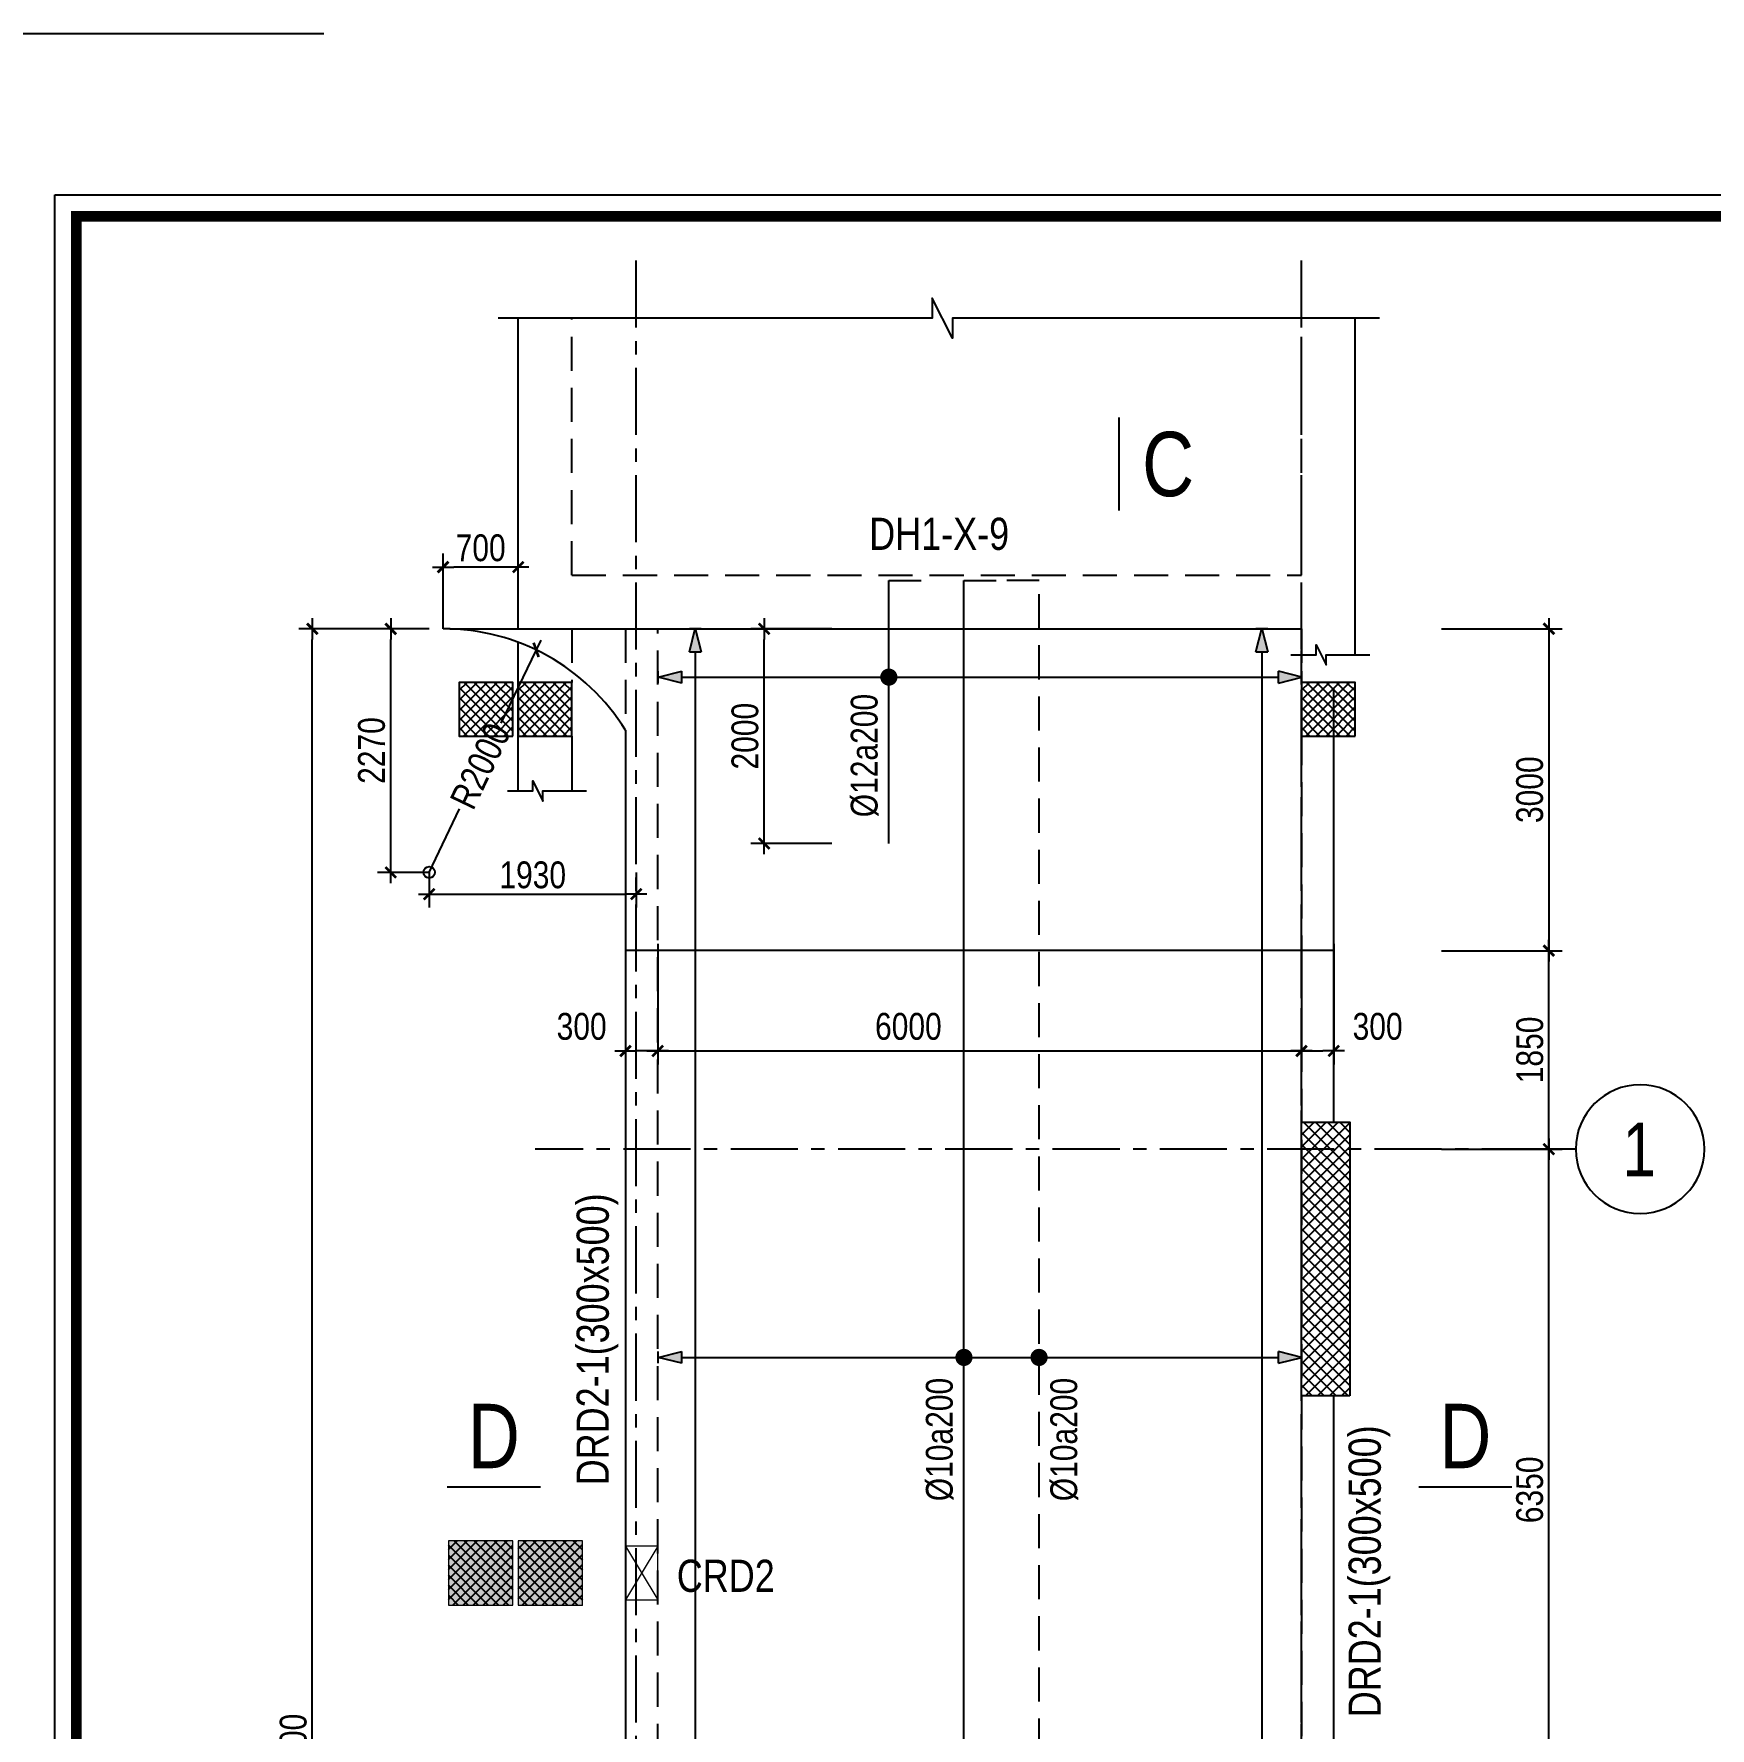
# Model space of a CAD drawing. Header units: millimetres. Extents: x 0 to 168200, y 0 to 59400.
# Drawn here: x 85404 to 101026, y 43611 to 59400 of the extents above; entities that cross this region are included whole.
import ezdxf
from ezdxf.enums import TextEntityAlignment as Align

# ---------------------------------------------------------------- set-up
doc = ezdxf.new("R2010")
doc.units = ezdxf.units.MM
doc.header["$LTSCALE"] = 100
doc.header["$PDSIZE"] = 5
for name, pattern in [('$0$CENTER', [2, 1.25, -0.25, 0.25, -0.25]), ('CENTER', [2, 1.25, -0.25, 0.25, -0.25]), ('HIDDEN', [9.525, 6.35, -3.175])]:
    doc.linetypes.add(name, pattern=pattern)
for name, color, linetype in [('$0$12PM. GRID', 8, '$0$CENTER'), ('01PM. TEXT A', 3, 'Continuous'), ('02PM. TEXT B', 4, 'Continuous'), ('03PM. TEXT C', 1, 'Continuous'), ('04PM. THIN', 7, 'Continuous'), ('05PM. FRAME', 4, 'Continuous'), ('06PM. HIDDEN', 4, 'HIDDEN'), ('07PM. WACO', 6, 'Continuous'), ('08PM. SSS X', 6, 'Continuous'), ('11PM. DIM', 2, 'Continuous'), ('12PM. GRID', 8, 'CENTER'), ('13PM. HATCH', 8, 'Continuous'), ('Dim 50', 1, 'Continuous'), ('mb_cot tang 1-3$0$Concrete Line', 6, 'Continuous'), ('VLD1_L_TANG MONG- TANG TRET$0$07PM. WACO', 6, 'Continuous'), ('VLD1_LUOI TRUC TANGHAM$0$03PM. TEXT C', 1, 'Continuous'), ('VLD1_LUOI TRUC TANGHAM$0$05PM. FRAME', 4, 'Continuous'), ('VLD1_LUOI TRUC TANGHAM$0$11PM. DIM', 2, 'Continuous')]:
    doc.layers.add(name, color=color, linetype=linetype)
for name, color, linetype, lineweight in [('Ap0302_PC', 150, 'Continuous', 9), ('Ap0302_PC @ 1', 150, 'Continuous', 9), ('Ap0302_PC @ 150', 150, 'Continuous', 9), ('COT', 5, 'Continuous', 13)]:
    doc.layers.add(name, color=color, linetype=linetype, lineweight=lineweight)
doc.styles.add('[PMDC2013]STYLE', font='arial.ttf', dxfattribs={"width": 0.8})
doc.styles.add('VLD1_LUOI TRUC TANGHAM$0$[PMDC2013]STYLE', font='arial.ttf', dxfattribs={"width": 0.8})
doc.dimstyles.new('1.100', dxfattribs={"dimtxt": 250, "dimasz": 100, "dimexe": 125, "dimexo": 0, "dimgap": 50, "dimtad": 1, "dimdec": 0, "dimrnd": 5, "dimzin": 0, "dimdsep": 46, "dimtxsty": '[PMDC2013]STYLE', "dimblk": 'TICK', "dimcen": 0, "dimdle": 300, "dimclrd": 2, "dimclre": 2, "dimclrt": 4, "dimadec": 0, "dimazin": 0, "dimtfac": 0.004, "dimtdec": 0, "dimtix": 1, "dimtmove": 2, "dimatfit": 3, "dimldrblk": 'TICK', "dimfxl": 1, "dimtvp": 0.8, "dimtolj": 1, "dimtzin": 0, "dimarcsym": 0})

# ---------------------------------------------------------------- blocks, each defined once
blk = doc.blocks.new('CHG_XX_Khung ten')
blk.add_lwpolyline([(15, 579), (826, 579), (826, 15), (15, 15)], close=True)
at = {"color": 4, "linetype": 'Continuous', "const_width": 1}
blk.add_lwpolyline([(17, 577), (824, 577), (824, 17), (17, 17)], close=True, dxfattribs=at)
at = {"layer": 'Defpoints', "color": 1, "ltscale": 2}
blk.add_lwpolyline([(40.06, 594), (0, 594), (0, 554)], dxfattribs=at)
blk = doc.blocks.new('*U18')
at = {"layer": 'VLD1_LUOI TRUC TANGHAM$0$05PM. FRAME'}
blk.add_circle((-850, 0), 600, dxfattribs=at)
at = {"layer": 'VLD1_LUOI TRUC TANGHAM$0$11PM. DIM', "color": 2, "linetype": 'ByBlock'}
blk.add_line((-250, 0), (0, 0), dxfattribs=at)
at = {"layer": 'VLD1_LUOI TRUC TANGHAM$0$03PM. TEXT C', "style": 'VLD1_LUOI TRUC TANGHAM$0$[PMDC2013]STYLE', "width": 0.8}
for tag, height, p in [('Y', 500, (-841, -253)), ('2', 500, (-552, -253)), ('1', 250, (-872, -253))]:
    blk.add_attdef(tag, text='', height=height, dxfattribs=at).set_placement(p, align=Align.CENTER)
blk = doc.blocks.new('TICK')
at = {"color": 0, "linetype": 'ByBlock'}
blk.add_line((1, 0), (-1, 0), dxfattribs=at)
at = {"color": 7, "linetype": 'ByBlock', "const_width": 0.25}
blk.add_lwpolyline([(-0.5, -0.5), (0.5, 0.5)], dxfattribs=at)
blk = doc.blocks.new('*D620')
at = {"layer": '11PM. DIM', "color": 2, "lineweight": -2, "transparency": 16777216}
for p, q in [((98523, 49006), (99648, 49006)), ((99523, 42756), (99523, 48906)), ((98523, 42656), (99648, 42656))]:
    blk.add_line(p, q, dxfattribs=at)
at = {"layer": 'Defpoints', "color": 0, "transparency": 16777216}
for p in [(98523, 49006), (99523, 49006), (98523, 42656)]:
    blk.add_point(p, dxfattribs=at)
at = {"layer": '11PM. DIM', "color": 2, "lineweight": -2, "transparency": 16777216, "xscale": 100, "yscale": 100, "zscale": 100}
for p, rotation in [((99523, 49006), 90), ((99523, 42656), 270)]:
    blk.add_blockref('TICK', p, dxfattribs=dict(at, rotation=rotation))
at = {"layer": '11PM. DIM', "color": 4, "transparency": 16777216, "insert": (99345, 45831), "char_height": 250, "attachment_point": 5, "rotation": 90, "style": '[PMDC2013]STYLE'}
blk.add_mtext('\\A1;6350', dxfattribs=at)
blk = doc.blocks.new('*D623')
at = {"layer": '11PM. DIM', "color": 2, "lineweight": -2, "transparency": 16777216}
for p, q in [((98523, 53856), (99648, 53856)), ((99523, 53756), (99523, 50956)), ((98523, 50856), (99648, 50856))]:
    blk.add_line(p, q, dxfattribs=at)
at = {"layer": 'Defpoints', "color": 0, "transparency": 16777216}
for p in [(98523, 53856), (98523, 50856), (99523, 50856)]:
    blk.add_point(p, dxfattribs=at)
at = {"layer": '11PM. DIM', "color": 2, "lineweight": -2, "transparency": 16777216, "xscale": 100, "yscale": 100, "zscale": 100}
for p, rotation in [((99523, 53856), 90), ((99523, 50856), 270)]:
    blk.add_blockref('TICK', p, dxfattribs=dict(at, rotation=rotation))
at = {"layer": '11PM. DIM', "color": 4, "transparency": 16777216, "insert": (99345, 52356), "char_height": 250, "attachment_point": 5, "rotation": 90, "style": '[PMDC2013]STYLE'}
blk.add_mtext('\\A1;3000', dxfattribs=at)
blk = doc.blocks.new('*D624')
at = {"layer": '11PM. DIM', "color": 2, "lineweight": -2, "transparency": 16777216}
for p, q in [((91218, 50921), (91218, 49796)), ((97218, 50921), (97218, 49796)), ((91318, 49921), (97118, 49921))]:
    blk.add_line(p, q, dxfattribs=at)
at = {"layer": 'Defpoints', "color": 0, "transparency": 16777216}
for p in [(91218, 50921), (97218, 50921), (97218, 49921)]:
    blk.add_point(p, dxfattribs=at)
at = {"layer": '11PM. DIM', "color": 2, "lineweight": -2, "transparency": 16777216, "xscale": 100, "yscale": 100, "zscale": 100, "rotation": 180}
blk.add_blockref('TICK', (91218, 49921), dxfattribs=at)
at = {"layer": '11PM. DIM', "color": 2, "lineweight": -2, "transparency": 16777216, "xscale": 100, "yscale": 100, "zscale": 100}
blk.add_blockref('TICK', (97218, 49921), dxfattribs=at)
at = {"layer": '11PM. DIM', "color": 4, "transparency": 16777216, "insert": (93554, 50149), "char_height": 250, "attachment_point": 5, "style": '[PMDC2013]STYLE'}
blk.add_mtext('\\A1;6000', dxfattribs=at)
blk = doc.blocks.new('*D625')
at = {"layer": '11PM. DIM', "color": 2, "lineweight": -2, "transparency": 16777216}
for p, q in [((90918, 50921), (90918, 49796)), ((91218, 50921), (91218, 49796)), ((91118, 49921), (91018, 49921))]:
    blk.add_line(p, q, dxfattribs=at)
at = {"layer": 'Defpoints', "color": 0, "transparency": 16777216}
for p in [(90918, 50921), (91218, 50921), (90918, 49921)]:
    blk.add_point(p, dxfattribs=at)
at = {"layer": '11PM. DIM', "color": 2, "lineweight": -2, "transparency": 16777216, "xscale": 100, "yscale": 100, "zscale": 100, "rotation": 180}
blk.add_blockref('TICK', (90918, 49921), dxfattribs=at)
at = {"layer": '11PM. DIM', "color": 2, "lineweight": -2, "transparency": 16777216, "xscale": 100, "yscale": 100, "zscale": 100}
blk.add_blockref('TICK', (91218, 49921), dxfattribs=at)
at = {"layer": '11PM. DIM', "color": 4, "transparency": 16777216, "insert": (90509, 50149), "char_height": 250, "attachment_point": 5, "style": '[PMDC2013]STYLE'}
blk.add_mtext('\\A1;300', dxfattribs=at)
blk = doc.blocks.new('*D626')
at = {"layer": '11PM. DIM', "color": 2, "lineweight": -2, "transparency": 16777216}
for p, q in [((97218, 50921), (97218, 49796)), ((97518, 50921), (97518, 49796)), ((97318, 49921), (97418, 49921))]:
    blk.add_line(p, q, dxfattribs=at)
at = {"layer": 'Defpoints', "color": 0, "transparency": 16777216}
for p in [(97218, 50921), (97518, 50921), (97518, 49921)]:
    blk.add_point(p, dxfattribs=at)
at = {"layer": '11PM. DIM', "color": 2, "lineweight": -2, "transparency": 16777216, "xscale": 100, "yscale": 100, "zscale": 100, "rotation": 180}
blk.add_blockref('TICK', (97218, 49921), dxfattribs=at)
at = {"layer": '11PM. DIM', "color": 2, "lineweight": -2, "transparency": 16777216, "xscale": 100, "yscale": 100, "zscale": 100}
blk.add_blockref('TICK', (97518, 49921), dxfattribs=at)
at = {"layer": '11PM. DIM', "color": 4, "transparency": 16777216, "insert": (97927, 50149), "char_height": 250, "attachment_point": 5, "style": '[PMDC2013]STYLE'}
blk.add_mtext('\\A1;300', dxfattribs=at)
blk = doc.blocks.new('DCN')
at = {"color": 1, "linetype": 'ByBlock'}
blk.add_line((0, 362), (0, -362), dxfattribs=at)
at = {"color": 0, "linetype": 'ByBlock', "style": '[PMDC2013]STYLE', "width": 0.8}
blk.add_attdef('A', (204, -250), '', height=500, dxfattribs=at)
blk = doc.blocks.new('*D641')
at = {"layer": '11PM. DIM', "color": 2, "lineweight": -2, "transparency": 16777216}
for p, q in [((88999, 53855), (87874, 53855)), ((87999, 32956), (87999, 53755)), ((88999, 32856), (87874, 32856))]:
    blk.add_line(p, q, dxfattribs=at)
at = {"layer": 'Defpoints', "color": 0, "transparency": 16777216}
for p in [(87999, 53855), (88999, 53855), (88999, 32856)]:
    blk.add_point(p, dxfattribs=at)
at = {"layer": '11PM. DIM', "color": 2, "lineweight": -2, "transparency": 16777216, "xscale": 100, "yscale": 100, "zscale": 100}
for p, rotation in [((87999, 53855), 90), ((87999, 32856), 270)]:
    blk.add_blockref('TICK', p, dxfattribs=dict(at, rotation=rotation))
at = {"layer": '11PM. DIM', "color": 4, "transparency": 16777216, "insert": (87822, 43356), "char_height": 250, "attachment_point": 5, "rotation": 90, "style": '[PMDC2013]STYLE'}
blk.add_mtext('\\A1;21000', dxfattribs=at)
blk = doc.blocks.new('*U553')
at = {"layer": '12PM. GRID', "linetype": 'Continuous'}
h = blk.add_hatch(color=256, dxfattribs=at)
h.dxf.hatch_style = 1
h.paths.add_polyline_path([(-55, 12090), (55, 12090), (0, 12310)])
h = blk.add_hatch(color=256, dxfattribs=at)
h.dxf.hatch_style = 1
h.paths.add_polyline_path([(0, -8690), (55, -8470), (-55, -8470)])
at = {"layer": '08PM. SSS X', "linetype": 'ByBlock', "ltscale": 0.5}
blk.add_line((-5880, 0), (620, 0), dxfattribs=at)
at = {"layer": '08PM. SSS X', "linetype": 'ByBlock'}
for p, q in [((-5880, 0), (-5880, -300)), ((620, 0), (620, -300))]:
    blk.add_line(p, q, dxfattribs=at)
at = {"layer": '12PM. GRID', "linetype": 'Continuous'}
for p, q in [((-55, 12310), (55, 12310)), ((-55, 12090), (0, 12310)), ((0, 12310), (55, 12090)), ((-55, 12090), (55, 12090)), ((0, 12090), (0, -8470)), ((-55, -8470), (55, -8470)), ((-55, -8470), (0, -8690)), ((0, -8690), (55, -8470)), ((-55, -8690), (55, -8690))]:
    blk.add_line(p, q, dxfattribs=at)
at = {"layer": '12PM. GRID', "linetype": 'Continuous', "const_width": 80, "flags": 128}
blk.add_lwpolyline([(-40, 0, 1), (40, 0, 1)], format="xyb", close=True, dxfattribs=at)
at = {"layer": '02PM. TEXT B', "linetype": 'ByBlock', "style": '[PMDC2013]STYLE', "width": 0.8, "flags": 8}
blk.add_attdef('1', text='', height=250, dxfattribs=at).set_placement((-1765, 230), align=Align.MIDDLE_LEFT)
at = {"layer": 'Defpoints', "color": 9, "linetype": 'ByBlock', "style": '[PMDC2013]STYLE', "width": 0.8, "flags": 9}
for tag, p in [('2', (-7380, 1710)), ('3', (-7380, 1305)), ('4', (-7380, 900)), ('5', (-7380, 510))]:
    blk.add_attdef(tag, text='', height=250, dxfattribs=at).set_placement(p, align=Align.MIDDLE_CENTER)
blk = doc.blocks.new('*U563')
at = {"layer": '12PM. GRID', "linetype": 'Continuous'}
h = blk.add_hatch(color=256, dxfattribs=at)
h.dxf.hatch_style = 1
h.paths.add_polyline_path([(-55, 12790), (55, 12790), (0, 13010)])
h = blk.add_hatch(color=256, dxfattribs=at)
h.dxf.hatch_style = 1
h.paths.add_polyline_path([(0, -7990), (55, -7770), (-55, -7770)])
at = {"layer": '08PM. SSS X', "linetype": 'ByBlock'}
for p, q in [((-5880, 0), (-5880, 300)), ((620, 0), (620, 300))]:
    blk.add_line(p, q, dxfattribs=at)
at = {"layer": '08PM. SSS X', "linetype": 'ByBlock', "ltscale": 0.5}
blk.add_line((-5880, 0), (620, 0), dxfattribs=at)
at = {"layer": '12PM. GRID', "linetype": 'Continuous'}
for p, q in [((-55, 13010), (55, 13010)), ((-55, 12790), (0, 13010)), ((0, 13010), (55, 12790)), ((-55, 12790), (55, 12790)), ((0, 12790), (0, -7770)), ((-55, -7770), (55, -7770)), ((-55, -7770), (0, -7990)), ((0, -7990), (55, -7770)), ((-55, -7990), (55, -7990))]:
    blk.add_line(p, q, dxfattribs=at)
at = {"layer": '12PM. GRID', "linetype": 'Continuous', "const_width": 80, "flags": 128}
blk.add_lwpolyline([(-40, 0, -1), (40, 0, -1)], format="xyb", close=True, dxfattribs=at)
at = {"layer": '02PM. TEXT B', "linetype": 'ByBlock', "style": '[PMDC2013]STYLE', "width": 0.8, "flags": 8}
blk.add_attdef('1', text='', height=250, dxfattribs=at).set_placement((-1765, -230), align=Align.MIDDLE_LEFT)
at = {"layer": 'Defpoints', "color": 9, "linetype": 'ByBlock', "style": '[PMDC2013]STYLE', "width": 0.8, "flags": 9}
for tag, p in [('2', (-7380, 1710)), ('3', (-7380, 1305)), ('4', (-7380, 900)), ('5', (-7380, 510))]:
    blk.add_attdef(tag, text='', height=250, dxfattribs=at).set_placement(p, align=Align.MIDDLE_CENTER)
blk = doc.blocks.new('*U562')
at = {"layer": '12PM. GRID', "linetype": 'Continuous'}
h = blk.add_hatch(color=256, dxfattribs=at)
h.dxf.hatch_style = 1
h.paths.add_polyline_path([(-55, 2630), (55, 2630), (0, 2850)])
h = blk.add_hatch(color=256, dxfattribs=at)
h.dxf.hatch_style = 1
h.paths.add_polyline_path([(0, -3150), (55, -2930), (-55, -2930)])
at = {"layer": '08PM. SSS X', "linetype": 'ByBlock', "ltscale": 0.5}
blk.add_line((-14160, 0), (7240, 0), dxfattribs=at)
at = {"layer": '08PM. SSS X', "linetype": 'ByBlock'}
for p, q in [((-14160, 0), (-14160, -300)), ((7240, 0), (7240, -300))]:
    blk.add_line(p, q, dxfattribs=at)
at = {"layer": '12PM. GRID', "linetype": 'Continuous'}
for p, q in [((-55, 2850), (55, 2850)), ((-55, 2630), (0, 2850)), ((0, 2850), (55, 2630)), ((-55, 2630), (55, 2630)), ((0, 2630), (0, -2930)), ((-55, -2930), (55, -2930)), ((-55, -2930), (0, -3150)), ((0, -3150), (55, -2930)), ((-55, -3150), (55, -3150))]:
    blk.add_line(p, q, dxfattribs=at)
at = {"layer": '12PM. GRID', "linetype": 'Continuous', "const_width": 80, "flags": 128}
blk.add_lwpolyline([(-40, 0, 1), (40, 0, 1)], format="xyb", close=True, dxfattribs=at)
at = {"layer": '02PM. TEXT B', "linetype": 'ByBlock', "style": '[PMDC2013]STYLE', "width": 0.8, "flags": 8}
blk.add_attdef('1', text='', height=250, dxfattribs=at).set_placement((-1340, 230), align=Align.MIDDLE_LEFT)
at = {"layer": 'Defpoints', "color": 9, "linetype": 'ByBlock', "style": '[PMDC2013]STYLE', "width": 0.8, "flags": 9}
for tag, p in [('2', (-4160, 60)), ('3', (-4160, -345)), ('4', (-4160, -750)), ('5', (-4160, -1140))]:
    blk.add_attdef(tag, text='', height=250, dxfattribs=at).set_placement(p, align=Align.MIDDLE_CENTER)
blk = doc.blocks.new('*U561')
at = {"layer": '12PM. GRID', "linetype": 'Continuous'}
h = blk.add_hatch(color=256, dxfattribs=at)
h.dxf.hatch_style = 1
h.paths.add_polyline_path([(-55, 3330), (55, 3330), (0, 3550)])
h = blk.add_hatch(color=256, dxfattribs=at)
h.dxf.hatch_style = 1
h.paths.add_polyline_path([(0, -2450), (55, -2230), (-55, -2230)])
at = {"layer": '08PM. SSS X', "linetype": 'ByBlock'}
for p, q in [((-14160, 0), (-14160, 300)), ((7240, 0), (7240, 300))]:
    blk.add_line(p, q, dxfattribs=at)
at = {"layer": '08PM. SSS X', "linetype": 'ByBlock', "ltscale": 0.5}
blk.add_line((-14160, 0), (7240, 0), dxfattribs=at)
at = {"layer": '12PM. GRID', "linetype": 'Continuous'}
for p, q in [((-55, 3550), (55, 3550)), ((-55, 3330), (0, 3550)), ((0, 3550), (55, 3330)), ((-55, 3330), (55, 3330)), ((0, 3330), (0, -2230)), ((-55, -2230), (55, -2230)), ((-55, -2230), (0, -2450)), ((0, -2450), (55, -2230)), ((-55, -2450), (55, -2450))]:
    blk.add_line(p, q, dxfattribs=at)
at = {"layer": '12PM. GRID', "linetype": 'Continuous', "const_width": 80, "flags": 128}
blk.add_lwpolyline([(-40, 0, -1), (40, 0, -1)], format="xyb", close=True, dxfattribs=at)
at = {"layer": '02PM. TEXT B', "linetype": 'ByBlock', "style": '[PMDC2013]STYLE', "width": 0.8, "flags": 8}
blk.add_attdef('1', text='', height=250, dxfattribs=at).set_placement((-1340, -230), align=Align.MIDDLE_LEFT)
at = {"layer": 'Defpoints', "color": 9, "linetype": 'ByBlock', "style": '[PMDC2013]STYLE', "width": 0.8, "flags": 9}
for tag, p in [('2', (-4160, 60)), ('3', (-4160, -345)), ('4', (-4160, -750)), ('5', (-4160, -1140))]:
    blk.add_attdef(tag, text='', height=250, dxfattribs=at).set_placement(p, align=Align.MIDDLE_CENTER)
blk = doc.blocks.new('*U558')
at = {"layer": '12PM. GRID', "linetype": 'Continuous'}
h = blk.add_hatch(color=256, dxfattribs=at)
h.dxf.hatch_style = 1
h.paths.add_polyline_path([(-55, 11390), (55, 11390), (0, 11610)])
h = blk.add_hatch(color=256, dxfattribs=at)
h.dxf.hatch_style = 1
h.paths.add_polyline_path([(0, -9390), (55, -9170), (-55, -9170)])
at = {"layer": '08PM. SSS X', "linetype": 'ByBlock', "ltscale": 0.5}
blk.add_line((-1430, 0), (620, 0), dxfattribs=at)
at = {"layer": '08PM. SSS X', "linetype": 'ByBlock'}
for p, q in [((-1430, 0), (-1430, 0)), ((620, 0), (620, -300))]:
    blk.add_line(p, q, dxfattribs=at)
at = {"layer": '12PM. GRID', "linetype": 'Continuous'}
for p, q in [((-55, 11610), (55, 11610)), ((-55, 11390), (0, 11610)), ((0, 11610), (55, 11390)), ((-55, 11390), (55, 11390)), ((0, 11390), (0, -9170)), ((-55, -9170), (55, -9170)), ((-55, -9170), (0, -9390)), ((0, -9390), (55, -9170)), ((-55, -9390), (55, -9390))]:
    blk.add_line(p, q, dxfattribs=at)
at = {"layer": '12PM. GRID', "linetype": 'Continuous', "const_width": 80, "flags": 128}
blk.add_lwpolyline([(-40, 0, 1), (40, 0, 1)], format="xyb", close=True, dxfattribs=at)
at = {"layer": '02PM. TEXT B', "linetype": 'ByBlock', "style": '[PMDC2013]STYLE', "width": 0.8, "flags": 8}
blk.add_attdef('1', text='', height=250, dxfattribs=at).set_placement((-1340, 230), align=Align.MIDDLE_LEFT)
at = {"layer": 'Defpoints', "color": 9, "linetype": 'ByBlock', "style": '[PMDC2013]STYLE', "width": 0.8, "flags": 9}
for tag, p in [('2', (-6080, -1820)), ('3', (-6080, -2225)), ('4', (-6080, -2630)), ('5', (-6080, -3020))]:
    blk.add_attdef(tag, text='', height=250, dxfattribs=at).set_placement(p, align=Align.MIDDLE_CENTER)
blk = doc.blocks.new('*U556')
at = {"layer": '12PM. GRID', "linetype": 'Continuous'}
h = blk.add_hatch(color=256, dxfattribs=at)
h.dxf.hatch_style = 1
h.paths.add_polyline_path([(-55, 11390), (55, 11390), (0, 11610)])
h = blk.add_hatch(color=256, dxfattribs=at)
h.dxf.hatch_style = 1
h.paths.add_polyline_path([(0, -9390), (55, -9170), (-55, -9170)])
at = {"layer": '08PM. SSS X', "linetype": 'ByBlock', "ltscale": 0.5}
blk.add_line((-600, 0), (1450, 0), dxfattribs=at)
at = {"layer": '08PM. SSS X', "linetype": 'ByBlock'}
for p, q in [((-600, 0), (-600, -300)), ((1450, 0), (1450, 0))]:
    blk.add_line(p, q, dxfattribs=at)
at = {"layer": '12PM. GRID', "linetype": 'Continuous'}
for p, q in [((-55, 11610), (55, 11610)), ((-55, 11390), (0, 11610)), ((0, 11610), (55, 11390)), ((-55, 11390), (55, 11390)), ((0, 11390), (0, -9170)), ((-55, -9170), (55, -9170)), ((-55, -9170), (0, -9390)), ((0, -9390), (55, -9170)), ((-55, -9390), (55, -9390))]:
    blk.add_line(p, q, dxfattribs=at)
at = {"layer": '12PM. GRID', "linetype": 'Continuous', "const_width": 80, "flags": 128}
blk.add_lwpolyline([(-40, 0, 1), (40, 0, 1)], format="xyb", close=True, dxfattribs=at)
at = {"layer": '02PM. TEXT B', "linetype": 'ByBlock', "style": '[PMDC2013]STYLE', "width": 0.8, "flags": 8}
blk.add_attdef('1', text='', height=250, dxfattribs=at).set_placement((157, 230), align=Align.MIDDLE_LEFT)
at = {"layer": 'Defpoints', "color": 9, "linetype": 'ByBlock', "style": '[PMDC2013]STYLE', "width": 0.8, "flags": 9}
for tag, p in [('2', (-5250, -1820)), ('3', (-5250, -2225)), ('4', (-5250, -2630)), ('5', (-5250, -3020))]:
    blk.add_attdef(tag, text='', height=250, dxfattribs=at).set_placement(p, align=Align.MIDDLE_CENTER)
blk = doc.blocks.new('*D566')
at = {"layer": '11PM. DIM', "color": 2, "lineweight": -2, "transparency": 16777216}
for p, q in [((92842, 53855), (92085, 53855)), ((92210, 51955), (92210, 53755)), ((92842, 51855), (92085, 51855))]:
    blk.add_line(p, q, dxfattribs=at)
at = {"layer": 'Defpoints', "color": 0, "transparency": 16777216}
for p in [(92210, 53855), (92842, 53855), (92842, 51855)]:
    blk.add_point(p, dxfattribs=at)
at = {"layer": '11PM. DIM', "color": 2, "lineweight": -2, "transparency": 16777216, "xscale": 100, "yscale": 100, "zscale": 100}
for p, rotation in [((92210, 53855), 90), ((92210, 51855), 270)]:
    blk.add_blockref('TICK', p, dxfattribs=dict(at, rotation=rotation))
at = {"layer": '11PM. DIM', "color": 4, "transparency": 16777216, "insert": (92032, 52855), "char_height": 250, "attachment_point": 5, "rotation": 90, "style": '[PMDC2013]STYLE'}
blk.add_mtext('\\A1;2000', dxfattribs=at)
blk = doc.blocks.new('*U555')
at = {"layer": '12PM. GRID', "linetype": 'Continuous'}
h = blk.add_hatch(color=256, dxfattribs=at)
h.dxf.hatch_style = 1
h.paths.add_polyline_path([(-55, 1930), (55, 1930), (0, 2150)])
h = blk.add_hatch(color=256, dxfattribs=at)
h.dxf.hatch_style = 1
h.paths.add_polyline_path([(0, -3850), (55, -3630), (-55, -3630)])
at = {"layer": '08PM. SSS X', "linetype": 'ByBlock', "ltscale": 0.5}
blk.add_line((-1550, 0), (900, 0), dxfattribs=at)
at = {"layer": '08PM. SSS X', "linetype": 'ByBlock'}
for p, q in [((-1550, 0), (-1550, 0)), ((900, 0), (900, -300))]:
    blk.add_line(p, q, dxfattribs=at)
at = {"layer": '12PM. GRID', "linetype": 'Continuous'}
for p, q in [((-55, 2150), (55, 2150)), ((-55, 1930), (0, 2150)), ((0, 2150), (55, 1930)), ((-55, 1930), (55, 1930)), ((0, 1930), (0, -3630)), ((-55, -3630), (55, -3630)), ((-55, -3630), (0, -3850)), ((0, -3850), (55, -3630)), ((-55, -3850), (55, -3850))]:
    blk.add_line(p, q, dxfattribs=at)
at = {"layer": '12PM. GRID', "linetype": 'Continuous', "const_width": 80, "flags": 128}
blk.add_lwpolyline([(-40, 0, 1), (40, 0, 1)], format="xyb", close=True, dxfattribs=at)
at = {"layer": '02PM. TEXT B', "linetype": 'ByBlock', "style": '[PMDC2013]STYLE', "width": 0.8, "flags": 8}
blk.add_attdef('1', text='', height=250, dxfattribs=at).set_placement((-1306, 230), align=Align.MIDDLE_LEFT)
at = {"layer": 'Defpoints', "color": 9, "linetype": 'ByBlock', "style": '[PMDC2013]STYLE', "width": 0.8, "flags": 9}
for tag, p in [('2', (-4400, -1000)), ('3', (-4400, -1405)), ('4', (-4400, -1810)), ('5', (-4400, -2200))]:
    blk.add_attdef(tag, text='', height=250, dxfattribs=at).set_placement(p, align=Align.MIDDLE_CENTER)
blk = doc.blocks.new('*D576')
at = {"layer": '11PM. DIM', "color": 2, "lineweight": -2, "transparency": 16777216}
for p, q in [((98523, 50856), (99648, 50856)), ((99523, 49106), (99523, 50756)), ((98523, 49006), (99648, 49006))]:
    blk.add_line(p, q, dxfattribs=at)
at = {"layer": 'Defpoints', "color": 0, "transparency": 16777216}
for p in [(98523, 50856), (99523, 50856), (98523, 49006)]:
    blk.add_point(p, dxfattribs=at)
at = {"layer": '11PM. DIM', "color": 2, "lineweight": -2, "transparency": 16777216, "xscale": 100, "yscale": 100, "zscale": 100}
for p, rotation in [((99523, 50856), 90), ((99523, 49006), 270)]:
    blk.add_blockref('TICK', p, dxfattribs=dict(at, rotation=rotation))
at = {"layer": '11PM. DIM', "color": 4, "transparency": 16777216, "insert": (99346, 49931), "char_height": 250, "attachment_point": 5, "rotation": 90, "style": '[PMDC2013]STYLE'}
blk.add_mtext('\\A1;1850', dxfattribs=at)
blk = doc.blocks.new('*D582')
at = {"layer": 'Defpoints', "color": 0, "transparency": 16777216}
for p in [(90085, 53659), (89218, 51856)]:
    blk.add_point(p, dxfattribs=at)
at = {"layer": 'Dim 50', "color": 2, "lineweight": -2, "transparency": 16777216}
for p, q in [((90042, 53569), (89757, 52977)), ((89088, 51586), (89372, 52177))]:
    blk.add_line(p, q, dxfattribs=at)
at = {"layer": 'Dim 50', "color": 2, "lineweight": -2, "transparency": 16777216, "xscale": 100, "yscale": 100, "zscale": 100, "rotation": 64.3070304261569}
blk.add_blockref('TICK', (90085, 53659), dxfattribs=at)
at = {"layer": 'Dim 50', "color": 4, "transparency": 16777216, "insert": (89565, 52577), "char_height": 250, "attachment_point": 5, "rotation": 64.307, "style": '[PMDC2013]STYLE'}
blk.add_mtext('\\A1;R2000', dxfattribs=at)
blk = doc.blocks.new('*D583')
at = {"layer": 'Defpoints', "color": 0, "transparency": 16777216}
for p in [(88730, 53855), (89088, 53855), (89088, 51586)]:
    blk.add_point(p, dxfattribs=at)
at = {"layer": 'Dim 50', "color": 2, "lineweight": -2, "transparency": 16777216}
for p, q in [((89088, 53855), (88605, 53855)), ((88730, 51686), (88730, 53755)), ((89088, 51586), (88605, 51586))]:
    blk.add_line(p, q, dxfattribs=at)
at = {"layer": 'Dim 50', "color": 2, "lineweight": -2, "transparency": 16777216, "xscale": 100, "yscale": 100, "zscale": 100}
for p, rotation in [((88730, 53855), 90), ((88730, 51586), 270)]:
    blk.add_blockref('TICK', p, dxfattribs=dict(at, rotation=rotation))
at = {"layer": 'Dim 50', "color": 4, "transparency": 16777216, "insert": (88552, 52721), "char_height": 250, "attachment_point": 5, "rotation": 90, "style": '[PMDC2013]STYLE'}
blk.add_mtext('\\A1;2270', dxfattribs=at)
blk = doc.blocks.new('*D584')
at = {"layer": 'Defpoints', "color": 0, "transparency": 16777216}
for p in [(89088, 51586), (91018, 51586), (91018, 51383)]:
    blk.add_point(p, dxfattribs=at)
at = {"layer": 'Dim 50', "color": 2, "lineweight": -2, "transparency": 16777216}
for p, q in [((89088, 51586), (89088, 51258)), ((91018, 51586), (91018, 51258)), ((89188, 51383), (90918, 51383))]:
    blk.add_line(p, q, dxfattribs=at)
at = {"layer": 'Dim 50', "color": 2, "lineweight": -2, "transparency": 16777216, "xscale": 100, "yscale": 100, "zscale": 100, "rotation": 180}
blk.add_blockref('TICK', (89088, 51383), dxfattribs=at)
at = {"layer": 'Dim 50', "color": 2, "lineweight": -2, "transparency": 16777216, "xscale": 100, "yscale": 100, "zscale": 100}
blk.add_blockref('TICK', (91018, 51383), dxfattribs=at)
at = {"layer": 'Dim 50', "color": 4, "transparency": 16777216, "insert": (90053, 51561), "char_height": 250, "attachment_point": 5, "style": '[PMDC2013]STYLE'}
blk.add_mtext('\\A1;1930', dxfattribs=at)
blk = doc.blocks.new('*D585')
at = {"layer": 'Defpoints', "color": 0, "transparency": 16777216}
for p in [(89218, 54431), (89218, 53856), (89918, 53855)]:
    blk.add_point(p, dxfattribs=at)
at = {"layer": 'Dim 50', "color": 2, "lineweight": -2, "transparency": 16777216}
for p, q in [((89218, 53856), (89218, 54556)), ((89918, 53855), (89918, 54556)), ((89818, 54431), (89318, 54431))]:
    blk.add_line(p, q, dxfattribs=at)
at = {"layer": 'Dim 50', "color": 2, "lineweight": -2, "transparency": 16777216, "xscale": 100, "yscale": 100, "zscale": 100, "rotation": 180}
blk.add_blockref('TICK', (89218, 54431), dxfattribs=at)
at = {"layer": 'Dim 50', "color": 2, "lineweight": -2, "transparency": 16777216, "xscale": 100, "yscale": 100, "zscale": 100}
blk.add_blockref('TICK', (89918, 54431), dxfattribs=at)
at = {"layer": 'Dim 50', "color": 4, "transparency": 16777216, "insert": (89568, 54609), "char_height": 250, "attachment_point": 5, "style": '[PMDC2013]STYLE'}
blk.add_mtext('\\A1;700', dxfattribs=at)
blk = doc.blocks.new('*U653')
at = {"layer": 'Ap0302_PC @ 1'}
h = blk.add_hatch(color=50, dxfattribs=at)
h.dxf.hatch_style = 1
h.paths.add_polyline_path([(-300, -300), (-300, 300), (300, 300), (300, -300)])
at = {"layer": 'Ap0302_PC @ 150'}
h = blk.add_hatch(color=50, dxfattribs=at)
h.dxf.hatch_style = 1
h.paths.add_polyline_path([(-300, -300), (-300, 300), (300, 300), (300, -300)])
blk = doc.blocks.new('HoBoi_C600x600')
at = {"layer": 'Ap0302_PC'}
blk.add_lwpolyline([(300, -300), (300, 300), (-300, 300), (-300, -300)], close=True, dxfattribs=at)
blk.add_blockref('*U653', (0, 0), dxfattribs=at)

msp = doc.modelspace()

# ---------------------------------------------------------------- block references
at = {"layer": '04PM. THIN', "xscale": 100, "yscale": 100, "zscale": 100}
msp.add_blockref('CHG_XX_Khung ten', (84100, 0), dxfattribs=at)

# ---------------------------------------------------------------- next in the draw order: hatches: boundary and pattern name
at = {"layer": '13PM. HATCH'}
h = msp.add_hatch(dxfattribs=at)
h.set_pattern_fill('ANSI37', color=256, scale=20.833333, angle=270, style=0)
h.set_pattern_definition([(315, (-320483.467, -185943.82), (46.772167, 46.772167), []), (45, (-320483.467, -185943.82), (-46.772167, 46.772167), [])])
h.paths.add_polyline_path([(89368.1, 52856.4), (89368.1, 53356.4), (89868.1, 53356.4), (89868.1, 52856.4)])
h = msp.add_hatch(dxfattribs=at)
h.set_pattern_fill('ANSI37', color=256, scale=20.833333, angle=270, style=0)
h.set_pattern_definition([(315, (-319933.467, -185943.82), (46.772167, 46.772167), []), (45, (-319933.467, -185943.82), (-46.772167, 46.772167), [])])
h.paths.add_polyline_path([(89918.1, 52856.4), (89918.1, 53356.4), (90418.1, 53356.4), (90418.1, 52856.4)])
h = msp.add_hatch(dxfattribs=at)
h.set_pattern_fill('ANSI37', color=256, scale=20.833333, angle=270, style=0)
h.set_pattern_definition([(315, (-312633.47, -185943.82), (46.772167, 46.772167), []), (45, (-312633.47, -185943.82), (-46.772167, 46.772167), [])])
h.paths.add_polyline_path([(97218.1, 52856.4), (97218.1, 53356.4), (97718.1, 53356.4), (97718.1, 52856.4)])
h = msp.add_hatch(dxfattribs=at)
h.set_pattern_fill('ANSI37', color=256, scale=25, angle=-90, style=0)
h.set_pattern_definition([(315, (-401903.78, -235803.88), (56.126601, 56.126601), []), (45, (-401903.78, -235803.88), (-56.126601, 56.126601), [])])
h.paths.add_polyline_path([(97668.1, 49256.4), (97218.1, 49256.4), (97218.1, 46706.4), (97668.1, 46706.4)])
h = msp.add_hatch(dxfattribs=at)
h.set_pattern_fill('ANSI37', color=256, scale=20.833333, angle=270, style=0)
h.set_pattern_definition([(315, (-320483.467, -193943.825), (46.772167, 46.772167), []), (45, (-320483.467, -193943.825), (-46.772167, 46.772167), [])])
h.paths.add_polyline_path([(89267.6, 44756.9), (89267.6, 45356.9), (89868.1, 45356.4), (89867.6, 44756.9)])
h = msp.add_hatch(dxfattribs=at)
h.set_pattern_fill('ANSI37', color=256, scale=20.833333, angle=270, style=0)
h.set_pattern_definition([(315, (-319933.467, -193943.825), (46.772167, 46.772167), []), (45, (-319933.467, -193943.825), (-46.772167, 46.772167), [])])
h.paths.add_polyline_path([(89918.1, 44756.9), (89918.1, 45356.4), (90517.6, 45356.9), (90517.6, 44756.9)])

# ---------------------------------------------------------------- next in the draw order: linework, layer by layer
at = {"layer": '$0$12PM. GRID', "linetype": '$0$CENTER', "ltscale": 5}
for p, q in [((91018.1, 28662.1), (91018.1, 57325.9)), ((97218.1, 28662.1), (97218.1, 57325.9)), ((99523.2, 49006.4), (90076.6, 49006.4))]:
    msp.add_line(p, q, dxfattribs=at)
at = {"layer": '04PM. THIN', "flags": 128}
for points in [[(97943.3, 56751), (93964.5, 56751), (93964.5, 56563.5), (93777, 56938.5), (93777, 56751), (89729.6, 56751)], [(97117.9, 53612.6), (97353.3, 53612.6), (97353.3, 53706.3), (97447, 53518.8), (97447, 53612.6), (97853.2, 53612.6)], [(89817.9, 52344.6), (90053.3, 52344.6), (90053.3, 52438.3), (90147, 52250.8), (90147, 52344.6), (90553.2, 52344.6)]]:
    msp.add_lwpolyline(points, dxfattribs=at)
at = {"layer": '05PM. FRAME', "ltscale": 0.5}
for p, q in [((89918.1, 53855.4), (89918.1, 56751)), ((97718.1, 53612.6), (97718.1, 56751)), ((89281.4, 53855.4), (97218.1, 53855.4)), ((90418.1, 53855.4), (90918.1, 53855.4)), ((89918.1, 52344.6), (89918.1, 53729.9)), ((97518.1, 49256.4), (97518.1, 53306.3)), ((90918.1, 52910), (90918.1, 32856.4)), ((97518.1, 50856.4), (90918.1, 50856.4)), ((97518.1, 43106.4), (97518.1, 46706.4))]:
    msp.add_line(p, q, dxfattribs=at)
msp.add_arc((89218.1, 51856.4), 2000, 31.78833, 90, dxfattribs=at)
at = {"layer": '06PM. HIDDEN', "ltscale": 0.5}
for p, q in [((90418.1, 54355.4), (90418.1, 56751)), ((97217.4, 54355.4), (97218.1, 56751)), ((90418.1, 54355.4), (97217.4, 54355.4)), ((90418.1, 53855.4), (90418.1, 53356.4)), ((90918.1, 53855.4), (90918.1, 52910)), ((97218.1, 32856.4), (97218.1, 53855.4))]:
    msp.add_line(p, q, dxfattribs=at)
at = {"layer": '06PM. HIDDEN'}
msp.add_line((90418.1, 52856.4), (90418.1, 52344.6), dxfattribs=at)
at = {"layer": '06PM. HIDDEN', "ltscale": 0.5}
msp.add_lwpolyline([(97218.1, 53855.4), (97218.1, 32856.4), (91218.1, 32856.4), (91218.1, 53855.4)], dxfattribs=at)
at = {"layer": '07PM. WACO'}
for points in [[(89868.1, 52856.4), (89868.1, 53356.4), (89368.1, 53356.4), (89368.1, 52856.4)], [(90418.1, 52856.4), (90418.1, 53356.4), (89918.1, 53356.4), (89918.1, 52856.4)], [(97718.1, 52856.4), (97718.1, 53356.4), (97218.1, 53356.4), (97218.1, 52856.4)]]:
    msp.add_lwpolyline(points, close=True, dxfattribs=at)
at = {"layer": '11PM. DIM'}
msp.add_circle((89088.1, 51586.1), 53.3, dxfattribs=at)
at = {"layer": 'COT'}
msp.add_lwpolyline([(91218.1, 45306.9), (90918.1, 45306.9), (90918.1, 44806.9), (91218.1, 44806.9), (91218.1, 45306.9), (90918.1, 44806.9), (90918.1, 45306.9), (91218.1, 44806.9)], dxfattribs=at)
at = {"layer": 'VLD1_L_TANG MONG- TANG TRET$0$07PM. WACO'}
msp.add_lwpolyline([(97668.1, 46706.4), (97218.1, 46706.4), (97218.1, 49256.4), (97668.1, 49256.4)], close=True, dxfattribs=at)

# ---------------------------------------------------------------- next in the draw order: block references
ref = msp.add_blockref('*U555', (93372, 53405.5), dxfattribs=dict(rotation=90))
ref.add_attrib('1', '%%c12a200', dxfattribs={"layer": '02PM. TEXT B', "linetype": 'ByBlock', "height": 250, "rotation": 90, "style": '[PMDC2013]STYLE', "width": 0.8}).set_placement((93142, 52099.5), align=Align.MIDDLE_LEFT)
ref = msp.add_blockref('*U562', (94072, 47065.4), dxfattribs=dict(rotation=90))
ref.add_attrib('1', '%%C10a200', dxfattribs={"layer": '02PM. TEXT B', "linetype": 'ByBlock', "height": 250, "rotation": 90, "style": '[PMDC2013]STYLE', "width": 0.8}).set_placement((93842, 45725.3), align=Align.MIDDLE_LEFT)
at = {"linetype": 'HIDDEN'}
ref = msp.add_blockref('*U561', (94772, 47065.4), dxfattribs=dict(at, rotation=90))
ref.add_attrib('1', '%%c10a200', dxfattribs={"layer": '02PM. TEXT B', "linetype": 'ByBlock', "height": 250, "rotation": 90, "style": '[PMDC2013]STYLE', "width": 0.8}).set_placement((95002, 45725.3), align=Align.MIDDLE_LEFT)
ref = msp.add_blockref('*U553', (96848.1, 41550))
ref.add_attrib('1', '%%c10a200', dxfattribs={"layer": '02PM. TEXT B', "linetype": 'ByBlock', "height": 250, "style": '[PMDC2013]STYLE', "width": 0.8}).set_placement((95083.5, 41780), align=Align.MIDDLE_LEFT)
ref = msp.add_blockref('*U563', (96848.1, 40850), dxfattribs=at)
ref.add_attrib('1', '%%c12a100', dxfattribs={"layer": '02PM. TEXT B', "linetype": 'ByBlock', "height": 250, "style": '[PMDC2013]STYLE', "width": 0.8}).set_placement((95083.5, 40620), align=Align.MIDDLE_LEFT)
ref = msp.add_blockref('*U556', (91568.1, 42250))
ref.add_attrib('1', '%%c12a200', dxfattribs={"layer": '02PM. TEXT B', "linetype": 'ByBlock', "height": 250, "style": '[PMDC2013]STYLE', "width": 0.8}).set_placement((91725.1, 42480), align=Align.MIDDLE_LEFT)
ref = msp.add_blockref('*U558', (96848.1, 42250))
ref.add_attrib('1', '%%c12a200', dxfattribs={"layer": '02PM. TEXT B', "linetype": 'ByBlock', "height": 250, "style": '[PMDC2013]STYLE', "width": 0.8}).set_placement((95507.9, 42480), align=Align.MIDDLE_LEFT)
ref = msp.add_blockref('*U18', (99523.2, 49006.4), dxfattribs=dict(xscale=-1))
ref.add_attrib('Y', '1', dxfattribs={"layer": 'VLD1_LUOI TRUC TANGHAM$0$03PM. TEXT C', "height": 500, "style": 'VLD1_LUOI TRUC TANGHAM$0$[PMDC2013]STYLE', "width": 0.8}).set_placement((100364.4, 48753), align=Align.CENTER)
at = {"layer": '03PM. TEXT C'}
ref = msp.add_blockref('DCN', (95518.1, 55391.6), dxfattribs=dict(at, xscale=1.199999999720603, yscale=1.199999999720603, zscale=1.199999999720603, rotation=180))
ref.add_attrib('A', 'C', dxfattribs={"layer": '0', "color": 0, "linetype": 'ByBlock', "height": 600, "style": '[PMDC2013]STYLE', "width": 0.8}).set_placement((95974.4, 55391.6), align=Align.MIDDLE)
ref = msp.add_blockref('DCN', (89691.3, 45859.7), dxfattribs=dict(at, xscale=1.199999999720603, yscale=1.199999999720603, zscale=1.199999999720603, rotation=90))
ref.add_attrib('A', 'D', dxfattribs={"layer": '0', "color": 0, "linetype": 'ByBlock', "height": 600, "style": '[PMDC2013]STYLE', "width": 0.8}).set_placement((89691.3, 46332.9), align=Align.MIDDLE)
ref = msp.add_blockref('DCN', (98744.7, 45859.7), dxfattribs=dict(at, xscale=1.199999999720603, yscale=1.199999999720603, zscale=1.199999999720603, rotation=90))
ref.add_attrib('A', 'D', dxfattribs={"layer": '0', "color": 0, "linetype": 'ByBlock', "height": 600, "style": '[PMDC2013]STYLE', "width": 0.8}).set_placement((98744.7, 46332.9), align=Align.MIDDLE)
at = {"layer": 'mb_cot tang 1-3$0$Concrete Line'}
for p in [(89567.6, 45056.9), (90217.6, 45056.9)]:
    msp.add_blockref('HoBoi_C600x600', p, dxfattribs=at)

# ---------------------------------------------------------------- next in the draw order: texts
at = {"layer": '01PM. TEXT A', "ltscale": 500, "style": '[PMDC2013]STYLE', "width": 0.8}
for s, p in [('DH1-X-9', (93189, 54591)), ('CRD2', (91395.8, 44880.4))]:
    msp.add_text(s, height=300, dxfattribs=at).set_placement(p)
for p in [(90762.2, 45873.5), (97956.5, 43711.9)]:
    msp.add_text('DRD2-1(300x500)', height=300, rotation=90, dxfattribs=at).set_placement(p)

# ---------------------------------------------------------------- next in the draw order: dimensions: what is measured, and where the dimension line sits
at = {"layer": '11PM. DIM'}
for base, p1, p2, angle, picture, middle in [((87999.2, 53855.4), (88999.2, 32856.4), (88999.2, 53855.4), 270, '*D641', (87821.6, 43355.9)), ((92210, 53855.4), (92842.2, 51855.4), (92842.2, 53855.4), 270, '*D566', (92032.3, 52855.4)), ((99523.2, 50856.4), (98523.2, 53856.4), (98523.2, 50856.4), 90, '*D623', (99345.4, 52356.4)), ((99523.2, 50856.4), (98523.2, 49006.4), (98523.2, 50856.4), 270, '*D576', (99345.5, 49931.4)), ((99523.2, 49006.4), (98523.2, 42656.4), (98523.2, 49006.4), 270, '*D620', (99345.4, 45831.4))]:
    dim = msp.add_linear_dim(base=base, p1=p1, p2=p2, angle=angle, dimstyle='1.100', dxfattribs=at)
    dim.commit()
    dim.dimension.update_dxf_attribs({"geometry": picture, "text_midpoint": middle})
dim = msp.add_linear_dim(base=(90918.1, 49921.3), p1=(91218.1, 50921.3), p2=(90918.1, 50921.3), dimstyle='1.100', dxfattribs=at)
dim.commit()
dim.dimension.update_dxf_attribs({"geometry": '*D625', "text_midpoint": (90509.4, 50149.1), "dimtype": 160})
for base, p1, p2, picture, middle in [((97218.1, 49921.3), (91218.1, 50921.3), (97218.1, 50921.3), '*D624', (93554.3, 50149)), ((97518.1, 49921.3), (97218.1, 50921.3), (97518.1, 50921.3), '*D626', (97926.9, 50149.1))]:
    dim = msp.add_linear_dim(base=base, p1=p1, p2=p2, angle=180, dimstyle='1.100', dxfattribs=at)
    dim.commit()
    dim.dimension.update_dxf_attribs({"geometry": picture, "text_midpoint": middle, "dimtype": 160})
at = {"layer": 'Dim 50'}
for base, p1, p2, picture, middle in [((89218.1, 54431), (89918.1, 53855.4), (89218.1, 53856.4), '*D585', (89568.1, 54608.6)), ((91018.1, 51383.4), (89088.1, 51586.1), (91018.1, 51586.1), '*D584', (90053.1, 51561.1))]:
    dim = msp.add_linear_dim(base=base, p1=p1, p2=p2, dimstyle='1.100', override={"dimarcsym": 1}, dxfattribs=at)
    dim.commit()
    dim.dimension.update_dxf_attribs({"geometry": picture, "text_midpoint": middle})
dim = msp.add_linear_dim(base=(88729.5, 53855.4), p1=(89088.1, 51586.1), p2=(89088.1, 53855.4), angle=90, dimstyle='1.100', override={"dimarcsym": 1}, dxfattribs=at)
dim.commit()
dim.dimension.update_dxf_attribs({"geometry": '*D583', "text_midpoint": (88551.9, 52720.7)})
dim = msp.add_radius_dim(center=(89218.1, 51856.4), mpoint=(90085.2, 53658.7), dimstyle='1.100', override={"dimarcsym": 1}, dxfattribs=at)
dim.commit()
dim.dimension.update_dxf_attribs({"geometry": '*D582', "text_midpoint": (89565, 52577.3), "dimtype": 164})

doc.saveas('drawing.dxf')
